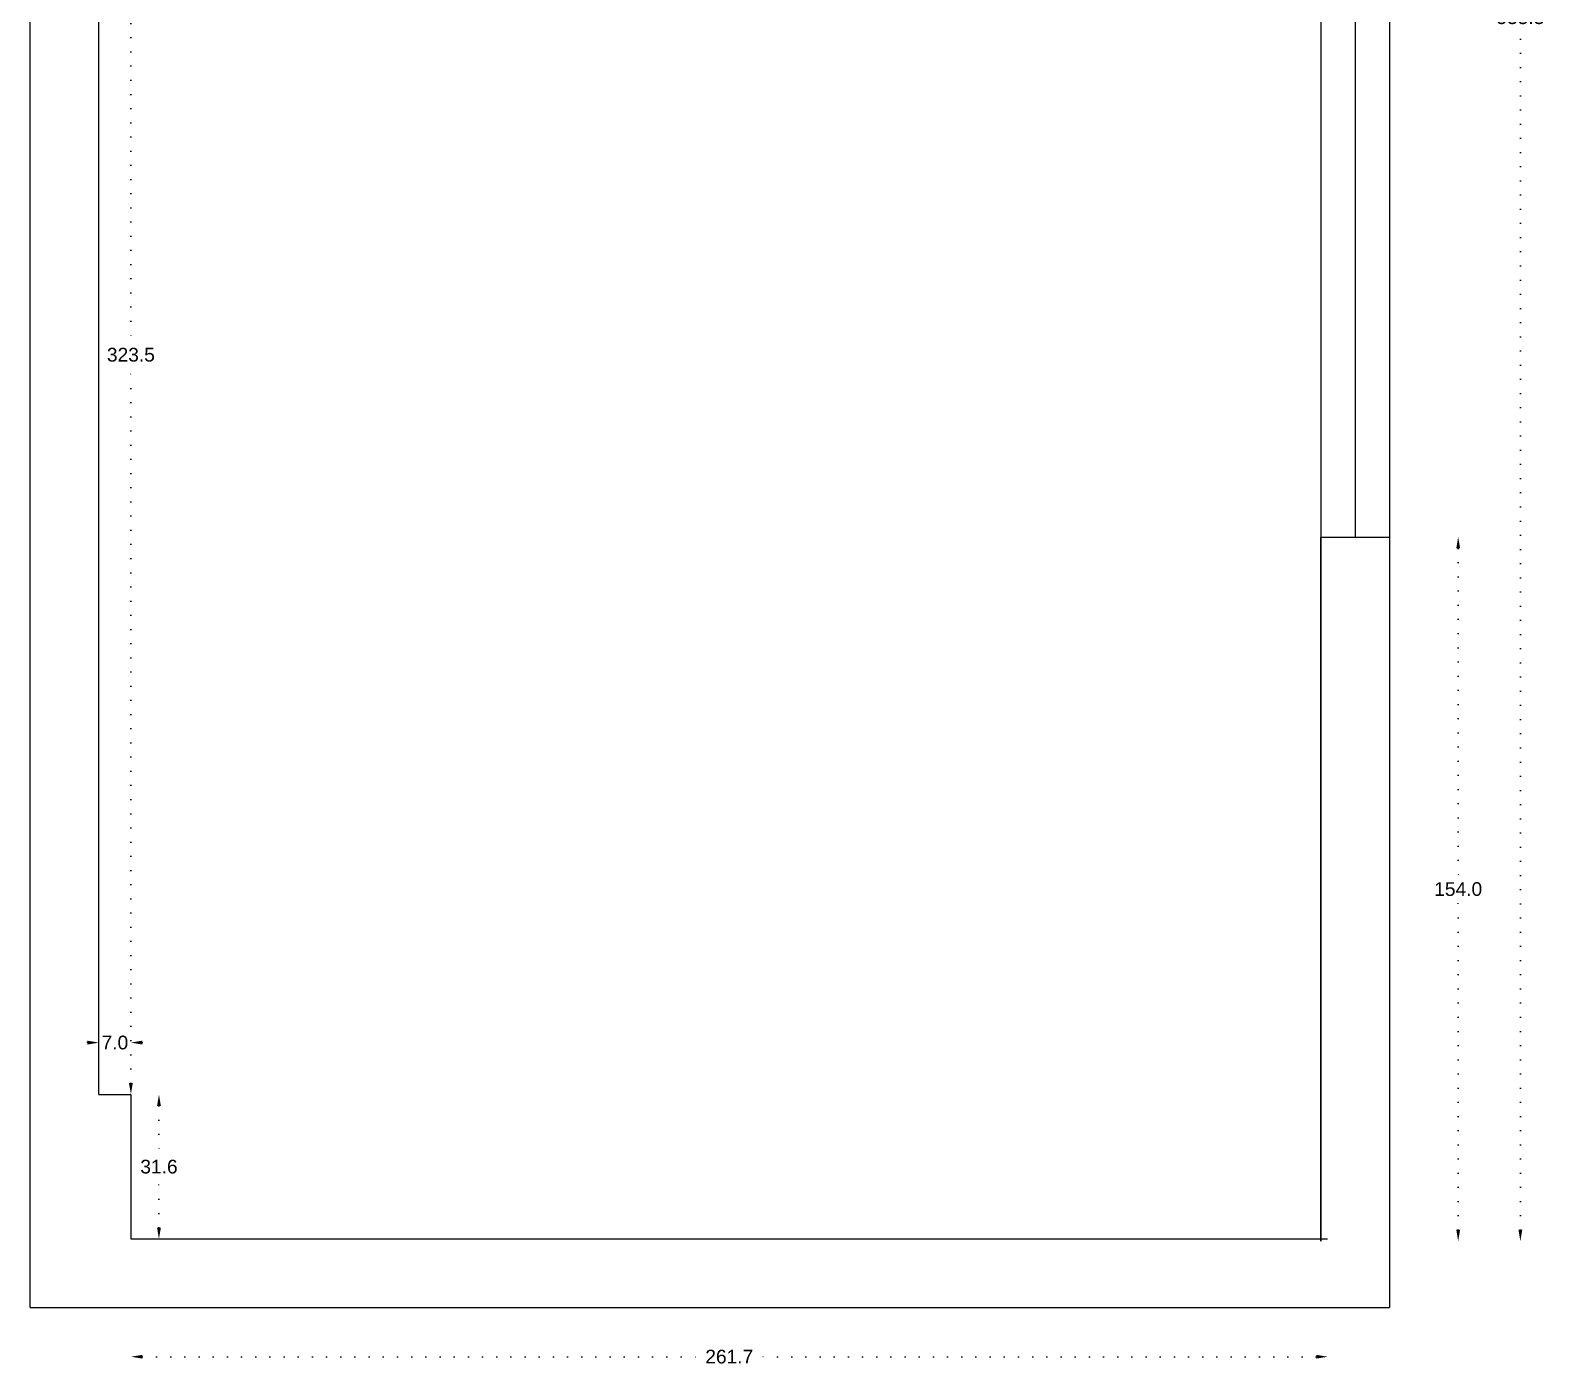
# Model space of a CAD drawing. Header units: centimetres. Extents: x 57 to 5031, y 102 to 2747.
# Drawn here: x 1379.2 to 1710.2, y 102.4 to 394.5 of the extents above; entities that cross this region are included whole.
import ezdxf

# ---------------------------------------------------------------- set-up
doc = ezdxf.new("R2010")
doc.units = ezdxf.units.CM
doc.header["$MEASUREMENT"] = 0
doc.linetypes.add('ACAD_ISO07W100', pattern=[3, 0, -3])
doc.styles.get("Standard").update_dxf_attribs({"font": 'arial.ttf'})
doc.dimstyles.get("Standard").update_dxf_attribs({"dimtxt": 3, "dimasz": 2.5, "dimexe": 0.18, "dimexo": 0.0625, "dimgap": 0.09, "dimtad": 0, "dimtih": 1, "dimtoh": 1, "dimdec": 1, "dimzin": 0, "dimdsep": 46, "dimtxsty": 'Standard', "dimcen": 0.09, "dimse1": 1, "dimse2": 1, "dimadec": 0, "dimazin": 0, "dimtfac": 1, "dimtdec": 1, "dimtofl": 0, "dimtmove": 0, "dimatfit": 3, "dimfxl": 1, "dimtolj": 1, "dimtzin": 0, "dimarcsym": 0})

# ---------------------------------------------------------------- blocks, each defined once
blk = doc.blocks.new('*D31')
at = {"color": 0, "linetype": 'ACAD_ISO07W100', "lineweight": -2, "transparency": 16777216}
for p, q in [((1401.23, 482.77), (1401.23, 325.14)), ((1401.23, 164.27), (1401.23, 321.89))]:
    blk.add_line(p, q, dxfattribs=at)
at = {"color": 0, "transparency": 16777216}
for points in [[(1400.81, 482.77), (1401.64, 482.77), (1401.23, 485.27)], [(1400.81, 164.27), (1401.64, 164.27), (1401.23, 161.77)]]:
    blk.add_solid(points, dxfattribs=at)
at = {"layer": 'Defpoints', "color": 0, "transparency": 16777216}
for p in [(1394.23, 485.27), (1394.23, 161.77), (1401.23, 161.77)]:
    blk.add_point(p, dxfattribs=at)
at = {"color": 0, "transparency": 16777216, "insert": (1401.23, 323.52), "char_height": 3, "attachment_point": 5}
blk.add_mtext('\\A1;323.5', dxfattribs=at)
blk = doc.blocks.new('*D19')
at = {"color": 0, "linetype": 'ACAD_ISO07W100', "lineweight": -2, "transparency": 16777216}
for p, q in [((1391.73, 173.11), (1389.23, 173.11)), ((1403.73, 173.11), (1406.23, 173.11))]:
    blk.add_line(p, q, dxfattribs=at)
at = {"color": 0, "transparency": 16777216}
for points in [[(1391.73, 173.53), (1391.73, 172.69), (1394.23, 173.11)], [(1403.73, 173.53), (1403.73, 172.69), (1401.23, 173.11)]]:
    blk.add_solid(points, dxfattribs=at)
at = {"layer": 'Defpoints', "color": 0, "transparency": 16777216}
for p in [(1401.23, 173.11), (1394.23, 161.77), (1401.23, 161.77)]:
    blk.add_point(p, dxfattribs=at)
at = {"color": 0, "transparency": 16777216, "insert": (1397.73, 173.11), "char_height": 3, "attachment_point": 5}
blk.add_mtext('\\A1;7.0', dxfattribs=at)
blk = doc.blocks.new('*D32')
at = {"color": 0, "linetype": 'ACAD_ISO07W100', "lineweight": -2, "transparency": 16777216}
for p, q in [((1407.37, 159.27), (1407.37, 147.59)), ((1407.37, 132.67), (1407.37, 144.34))]:
    blk.add_line(p, q, dxfattribs=at)
at = {"color": 0, "transparency": 16777216}
for points in [[(1406.95, 159.27), (1407.79, 159.27), (1407.37, 161.77)], [(1406.95, 132.67), (1407.79, 132.67), (1407.37, 130.17)]]:
    blk.add_solid(points, dxfattribs=at)
at = {"layer": 'Defpoints', "color": 0, "transparency": 16777216}
for p in [(1401.41, 161.77), (1401.23, 130.17), (1407.37, 130.17)]:
    blk.add_point(p, dxfattribs=at)
at = {"color": 0, "transparency": 16777216, "insert": (1407.37, 145.97), "char_height": 3, "attachment_point": 5}
blk.add_mtext('\\A1;31.6', dxfattribs=at)
blk = doc.blocks.new('*D33')
at = {"color": 0, "linetype": 'ACAD_ISO07W100', "lineweight": -2, "transparency": 16777216}
for p, q in [((1403.73, 104.42), (1526.9, 104.42)), ((1660.43, 104.42), (1537.25, 104.42))]:
    blk.add_line(p, q, dxfattribs=at)
at = {"color": 0, "transparency": 16777216}
for points in [[(1403.73, 104.83), (1403.73, 104), (1401.23, 104.42)], [(1660.43, 104.83), (1660.43, 104), (1662.93, 104.42)]]:
    blk.add_solid(points, dxfattribs=at)
at = {"layer": 'Defpoints', "color": 0, "transparency": 16777216}
for p in [(1401.23, 130.17), (1662.93, 130.17), (1662.93, 104.42)]:
    blk.add_point(p, dxfattribs=at)
at = {"color": 0, "transparency": 16777216, "insert": (1532.08, 104.42), "char_height": 3, "attachment_point": 5}
blk.add_mtext('\\A1;261.7', dxfattribs=at)
blk = doc.blocks.new('*D34')
at = {"color": 0, "linetype": 'ACAD_ISO07W100', "lineweight": -2, "transparency": 16777216}
for p, q in [((1705.07, 662.47), (1705.07, 398.94)), ((1705.07, 132.17), (1705.07, 395.69))]:
    blk.add_line(p, q, dxfattribs=at)
at = {"color": 0, "transparency": 16777216}
for points in [[(1704.66, 662.47), (1705.49, 662.47), (1705.07, 664.97)], [(1704.66, 132.17), (1705.49, 132.17), (1705.07, 129.67)]]:
    blk.add_solid(points, dxfattribs=at)
at = {"layer": 'Defpoints', "color": 0, "transparency": 16777216}
for p in [(1661.43, 664.97), (1705.07, 664.97), (1661.43, 129.67)]:
    blk.add_point(p, dxfattribs=at)
at = {"color": 0, "transparency": 16777216, "insert": (1705.07, 397.32), "char_height": 3, "attachment_point": 5}
blk.add_mtext('\\A1;535.3', dxfattribs=at)
blk = doc.blocks.new('*D36')
at = {"color": 0, "linetype": 'ACAD_ISO07W100', "lineweight": -2, "transparency": 16777216}
for p, q in [((1691.48, 281.17), (1691.48, 208.29)), ((1691.48, 132.17), (1691.48, 205.04))]:
    blk.add_line(p, q, dxfattribs=at)
at = {"color": 0, "transparency": 16777216}
for points in [[(1691.06, 281.17), (1691.9, 281.17), (1691.48, 283.67)], [(1691.06, 132.17), (1691.9, 132.17), (1691.48, 129.67)]]:
    blk.add_solid(points, dxfattribs=at)
at = {"layer": 'Defpoints', "color": 0, "transparency": 16777216}
for p in [(1661.43, 283.67), (1661.43, 129.67), (1691.48, 129.67)]:
    blk.add_point(p, dxfattribs=at)
at = {"color": 0, "transparency": 16777216, "insert": (1691.48, 206.67), "char_height": 3, "attachment_point": 5}
blk.add_mtext('\\A1;154.0', dxfattribs=at)

msp = doc.modelspace()

# ---------------------------------------------------------------- linework, layer by layer
for p, q in [((1676.43, 680.97), (1676.43, 115.17)), ((1661.43, 664.97), (1661.43, 129.67)), ((1379.23, 115.17), (1379.23, 527.47)), ((1394.23, 161.77), (1394.23, 485.27)), ((1668.93, 402.37), (1668.93, 283.67)), ((1661.43, 129.67), (1661.43, 283.67)), ((1661.43, 283.67), (1676.43, 283.67)), ((1394.23, 161.77), (1401.23, 161.77)), ((1401.23, 161.77), (1401.23, 130.17)), ((1401.23, 130.17), (1662.93, 130.17)), ((1379.23, 115.17), (1676.43, 115.17))]:
    msp.add_line(p, q)

# ---------------------------------------------------------------- dimensions: what is measured, and where the dimension line sits
at = {"color": 30, "true_color": 0xf26722}
for base, p1, p2, picture, middle in [((1705.07, 664.97), (1661.43, 129.67), (1661.43, 664.97), '*D34', (1705.07, 397.32)), ((1401.23, 161.77), (1394.23, 485.27), (1394.23, 161.77), '*D31', (1401.23, 323.52)), ((1691.48, 129.67), (1661.43, 283.67), (1661.43, 129.67), '*D36', (1691.48, 206.67)), ((1407.37, 130.17), (1401.41, 161.77), (1401.23, 130.17), '*D32', (1407.37, 145.97))]:
    dim = msp.add_linear_dim(base=base, p1=p1, p2=p2, angle=90, dimstyle='Standard', dxfattribs=at)
    dim.commit()
    dim.dimension.update_dxf_attribs({"geometry": picture, "text_midpoint": middle})
for base, p1, p2, picture, middle in [((1401.23, 173.11), (1394.23, 161.77), (1401.23, 161.77), '*D19', (1397.73, 173.11)), ((1662.93, 104.42), (1401.23, 130.17), (1662.93, 130.17), '*D33', (1532.08, 104.42))]:
    dim = msp.add_linear_dim(base=base, p1=p1, p2=p2, dimstyle='Standard', dxfattribs=at)
    dim.commit()
    dim.dimension.update_dxf_attribs({"geometry": picture, "text_midpoint": middle})

doc.saveas('drawing.dxf')
